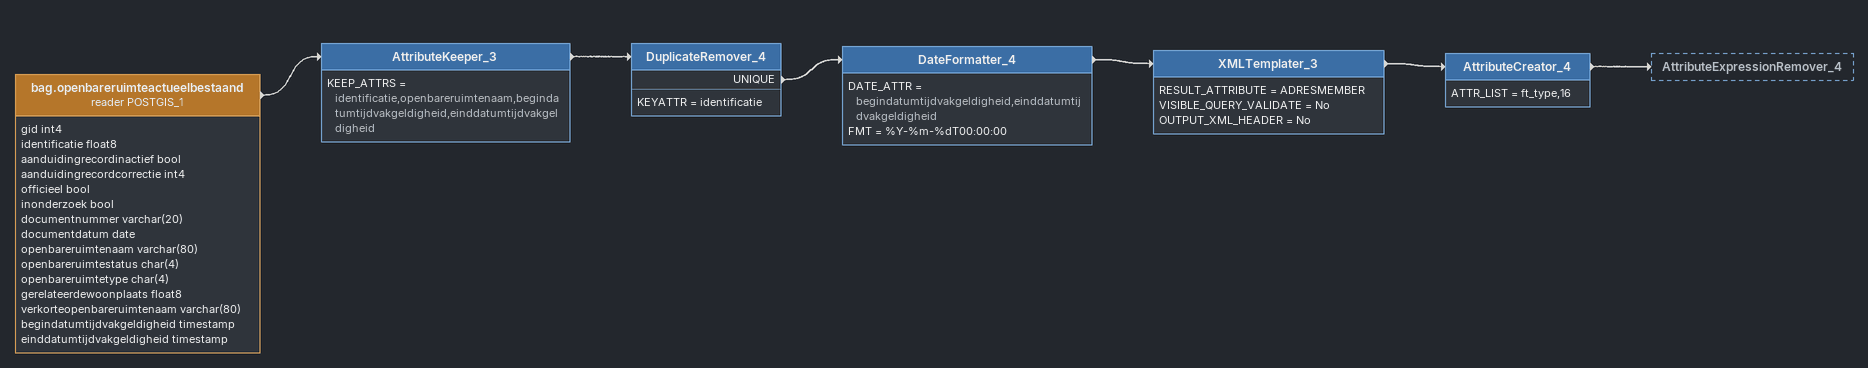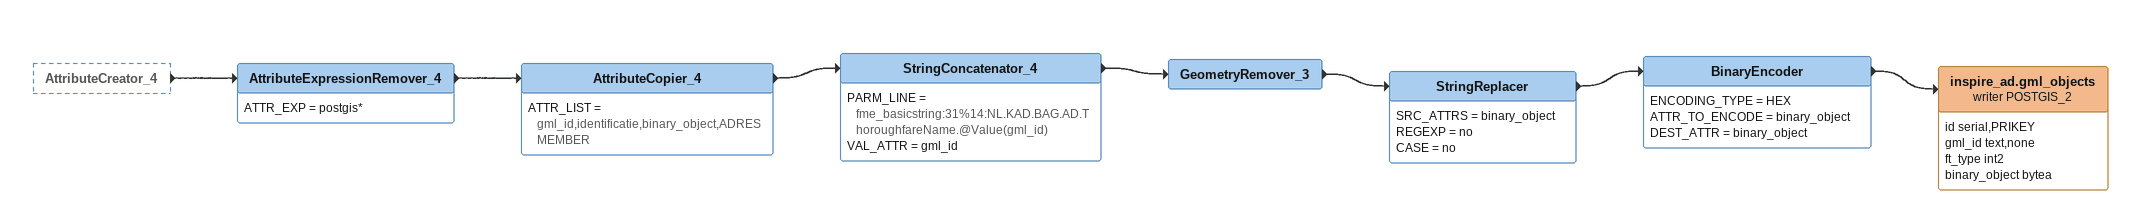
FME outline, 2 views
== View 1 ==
bag.openbareruimteactueelbestaand (reader POSTGIS_1)
    attributes: gid int4, identificatie float8, aanduidingrecordinactief bool, aanduidingrecordcorrectie int4, officieel bool, inonderzoek bool, documentnummer varchar(20), documentdatum date, openbareruimtenaam varchar(80), openbareruimtestatus char(4), openbareruimtetype char(4), gerelateerdewoonplaats float8, verkorteopenbareruimtenaam varchar(80), begindatumtijdvakgeldigheid timestamp, einddatumtijdvakgeldigheid timestamp
    -> AttributeKeeper_3
AttributeKeeper_3
    KEEP_ATTRS = identificatie,openbareruimtenaam,begindatumtijdvakgeldigheid,einddatumtijdvakgeldigheid
    -> DuplicateRemover_4
DuplicateRemover_4
    KEYATTR = identificatie
    UNIQUE -> DateFormatter_4
DateFormatter_4
    DATE_ATTR = begindatumtijdvakgeldigheid,einddatumtijdvakgeldigheid
    FMT = %Y-%m-%dT00:00:00
    -> XMLTemplater_3
XMLTemplater_3
    RESULT_ATTRIBUTE = ADRESMEMBER
    VISIBLE_QUERY_VALIDATE = No
    OUTPUT_XML_HEADER = No
    -> AttributeCreator_4
AttributeCreator_4
    ATTR_LIST = ft_type,16
    -> AttributeExpressionRemover_4

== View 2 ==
AttributeCreator_4 [outside]
    -> AttributeExpressionRemover_4
AttributeExpressionRemover_4
    ATTR_EXP = postgis*
    -> AttributeCopier_4
AttributeCopier_4
    ATTR_LIST = gml_id,identificatie,binary_object,ADRESMEMBER
    -> StringConcatenator_4
StringConcatenator_4
    PARM_LINE = fme_basicstring:31%14:NL.KAD.BAG.AD.ThoroughfareName.@Value(gml_id)
    VAL_ATTR = gml_id
    -> GeometryRemover_3
GeometryRemover_3
    -> StringReplacer
StringReplacer
    SRC_ATTRS = binary_object
    REGEXP = no
    CASE = no
    -> BinaryEncoder
BinaryEncoder
    ENCODING_TYPE = HEX
    ATTR_TO_ENCODE = binary_object
    DEST_ATTR = binary_object
    -> inspire_ad.gml_objects (writer POSTGIS_2)
inspire_ad.gml_objects (writer POSTGIS_2)
    attributes: id serial,PRIKEY, gml_id text,none, ft_type int2, binary_object bytea
